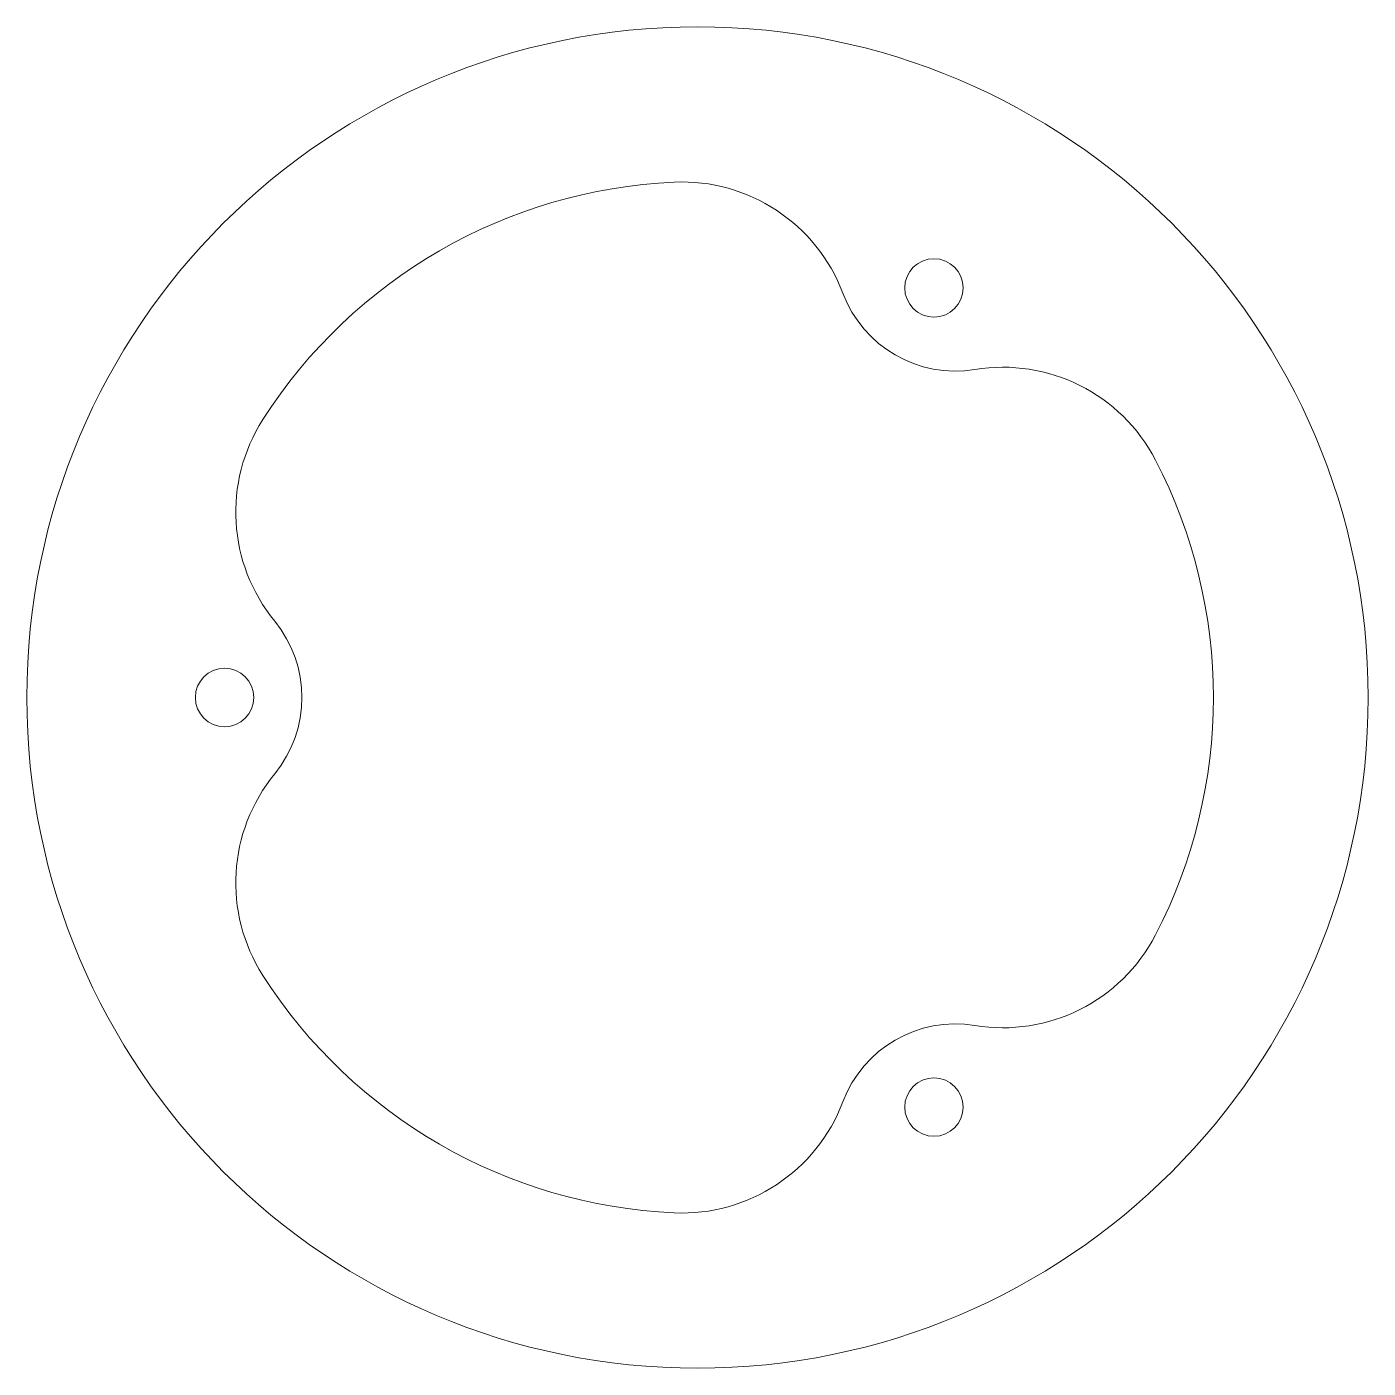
# Model space of a CAD drawing. Header units: millimetres. Extents: x 0 to 78, y 0 to 78.
import ezdxf

# ---------------------------------------------------------------- set-up
doc = ezdxf.new("R2010")
doc.units = ezdxf.units.MM

msp = doc.modelspace()

# ---------------------------------------------------------------- linework, layer by layer
at = {"color": 7, "linetype": 'Continuous', "lineweight": 15}
for centre, radius in [((39, 39), 39), ((52.75, 62.816), 1.7), ((11.5, 39), 1.7), ((52.75, 15.184), 1.7)]:
    msp.add_circle(centre, radius, dxfattribs=at)
for centre, radius, start, end in [((39, 39), 30, 92.59494, 147.40506), ((38.095, 58.979), 10, 20.67189, 92.59494), ((54, 64.981), 7, 200.67189, 279.32811), ((56.755, 48.206), 10, 27.40506, 99.32811), ((22.15, 49.774), 10, 147.40506, 219.32811), ((39, 39), 30, 332.59494, 27.40506), ((9, 39), 7, 320.67189, 39.32811), ((22.15, 28.226), 10, 140.67189, 212.59494), ((56.755, 29.794), 10, 260.67189, 332.59494), ((39, 39), 30, 212.59494, 267.40506), ((54, 13.019), 7, 80.67189, 159.32811), ((38.095, 19.021), 10, 267.40506, 339.32811)]:
    msp.add_arc(centre, radius, start, end, dxfattribs=at)

doc.saveas('drawing.dxf')
